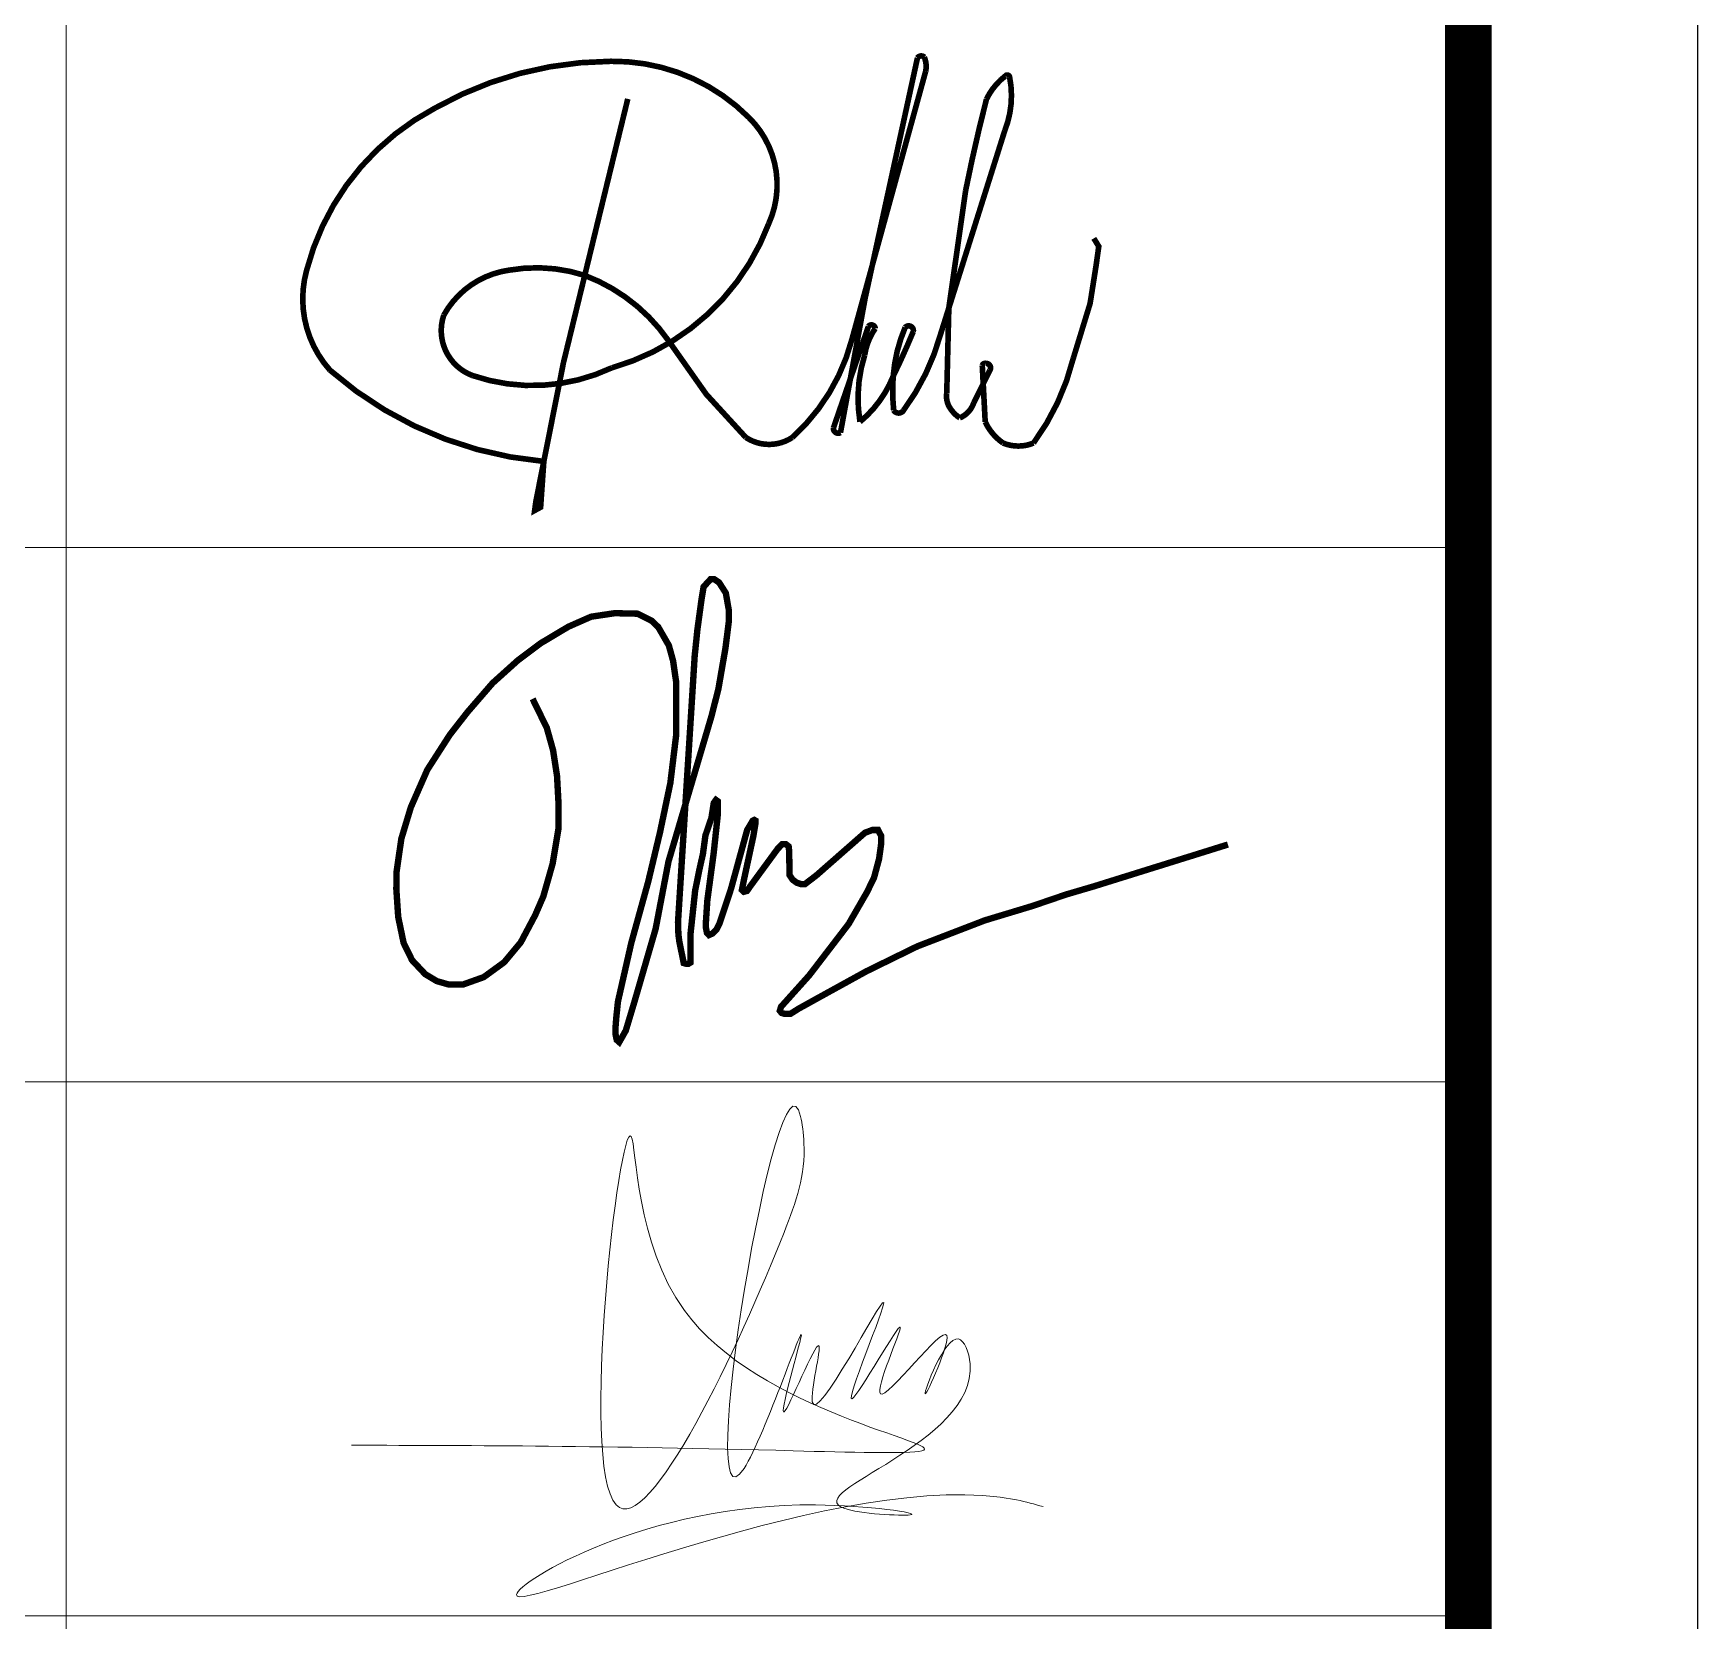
# Model space of a CAD drawing. Header units: metres. Extents: x 568006 to 1139366, y 2064802 to 4131555.
# Drawn here: x 570124.6 to 570201.5, y 2065724.3 to 2065797.7 of the extents above; entities that cross this region are included whole.
import ezdxf

# ---------------------------------------------------------------- set-up
doc = ezdxf.new("R2010")
doc.units = ezdxf.units.M
doc.linetypes.add('CENTER', pattern=[2, 1.25, -0.25, 0.25, -0.25])
doc.layers.get('0').update_dxf_attribs({"linetype": 'CONTINUOUS'})
doc.layers.get('DEFPOINTS').update_dxf_attribs({"color": 152, "linetype": 'CONTINUOUS'})
for name, color, linetype, lineweight in [('A-KY HIEU', 34, 'CONTINUOUS', 20), ('A-TEXT', 7, 'CONTINUOUS', 18), ('E- RANH GIOI', 1, 'CENTER', 13)]:
    doc.layers.add(name, color=color, linetype=linetype, lineweight=lineweight)

# ---------------------------------------------------------------- blocks, each defined once
blk = doc.blocks.new('cky a khanh')
at = {"const_width": 12.04875}
blk.add_lwpolyline([(0, 0), (-111.5034989287669, -457.264811953828), (-137.532633049821, -564.0077144955576), (-196.6941881451639, -861.6303613482887), (-199.2021566461481, -880.6237537407651), (-186.4826190526946, -873.7291734647515), (-179.598065311322, -775.6252974088347, -0.1594437715817305), (-637.0393769139773, -580.4829676129011, -0.2549937246925236), (-687.1868775110925, -367.2244267538044, -0.2110530408622848), (-412.8410166704853, -19.88682494585373, -0.1288274700841066), (-35.83003767690388, 80.46871044016734, -0.2028243516793288), (258.8640739769908, -39.62888570588257, -0.3147394197146205), (301.6688146133965, -266.6627476895374, -0.238262512918528), (-34.07208320897189, -575.3364930664029, -0.1947154122094496), (-332.1794184776663, -591.9167263993804, -0.4072726020821972), (-393.4679726043541, -462.3346927294842, -0.2352198566321199), (-253.6230212674127, -366.3463735256737, -0.1222370575353458), (-92.0756260084163, -377.5930281720648, -0.1506447738388821), (86.51830712452647, -516.4883823406271), (167.9599188136926, -632.024176254039), (252.579610808607, -724.3299218053071, 0.3004788334552164), (352.0560155604908, -724.3299218053071, 0.1468992314686863), (479.5889057645982, -514.2326859945897), (637.3987755375856, 59.40614172803907, 0.1459630661823302), (634.4210531289573, 89.35802807697473, 0.443861364192477), (619.7645095930784, 87.90092058092705), (507.9545104894496, -425.5305696210635), (455.0457469251705, -714.1324374122123, -0.6041305265028407), (439.9762203592691, -703.9495143242166), (514.7975149676495, -486.7620982749504, -0.6949869632838089), (529.3990334357077, -491.114230773419, 0.1160329622555339), (506.9958609908354, -547.6721681616764, 0.1184104564642801), (496.7557344421803, -690.867520274558, 0.1261383343431808), (567.8790062129556, -593.226096836901, 0.01497098361170306), (610.7972013352264, -497.7503986601441, 0.7588180762745389), (593.4181019930111, -488.8528036921707, 0.08174385167123033), (567.8790062129556, -593.226096836901, 0.04361817749530621), (568.8737924039306, -666.222544017699, 0.5601912718518346), (590.0482347276993, -666.222544017699, 0.09215578603679679), (669.5351796845498, -502.3410623136806), (728.2686009930039, -316.0518215537595), (806.4227640060708, -68.16434342665889, 0.1452135980512125), (816.8889191713824, 46.74113644276076, 0.6840901672777274), (807.8898267541663, 49.09615003129875, 0.1167904186340289), (767.361706732132, -0.6930967307343963, 0.01337522809372976), (722.8120002501237, -196.1074129494009), (686.8666634205438, -447.3694826832725), (682.4033517054049, -629.2588342290255, 0.1992067892319731), (690.740457984939, -663.3631738340919, 0.1031035628132911), (710.2866696043056, -682.4532407306106, 0.2190766986978663), (740.2824797512149, -649.9455514961592), (774.9255601817567, -580.2862920478583, 0.581338978377704), (766.2381693603529, -565.8320092615395, 0.3800632611582653), (758.3455264674849, -570.2000743090757), (764.6754081432009, -691.0053629431495, 0.1329082578137178), (802.8175364583731, -736.3199485660734, 0.1980539827225694), (868.0827163533249, -736.3199485660734, 0.09821760287647177), (953.0997823124053, -555.0463264986247), (989.0484549535031, -437.7869442004885), (1001.935766545968, -356.4509545920373), (1007.631763836136, -315.5955890926343), (997.0132509935647, -298.3527837282891)], format="xyb", dxfattribs=at)
blk = doc.blocks.new('A$C33BC4D2A')
at = {"ltscale": 3, "const_width": 0.14}
blk.add_lwpolyline([(394.5251412950456, -207.8012326844037), (394.835267147515, -208.4355711545795), (394.9722993681207, -208.9257436338812), (395.0588461845182, -209.4879991095513), (395.0891374265775, -210.0483153555542), (395.0891374265775, -210.6451320331544), (394.9623163789511, -211.4058069754392), (394.7585607077926, -212.121339680627), (394.5821356098168, -212.5282602161169), (394.2650501881726, -213.1264042090625), (393.903149697464, -213.5604529771954), (393.4553013732657, -213.8859903030097), (393.0109927300364, -214.0444178171456), (392.6807611375116, -214.0444178171456), (392.4274299386889, -213.9720768574625), (392.1786253135651, -213.8228730615228), (391.8891072040424, -213.5154217258096), (391.7036346658133, -213.1356279291213), (391.5859979675151, -212.5694220010191), (391.5452844835818, -211.9635615777224), (391.5492377481423, -211.5876507405192), (391.6544042653404, -210.8603026792407), (391.8616653908975, -210.1732225231826), (392.2223821831867, -209.3525139112025), (392.7158185443841, -208.5847779512405), (393.1006884658709, -208.0912444349378), (393.6493564313278, -207.4566854946315), (394.2004830623046, -206.9604778550565), (394.6969514004886, -206.5871856529266), (395.3072885698639, -206.2229971922934), (395.803759760689, -206.0044835153967), (396.3201741105877, -205.9273072239012), (396.8189613530412, -205.93851217255), (397.1209952798672, -206.0880114231259), (397.2705718404613, -206.2288838755339), (397.5040140701458, -206.6335682179779), (397.5963652813807, -206.9704649709165), (397.6611577365547, -207.4174359422177), (397.6628748113289, -208.0548519846052), (397.6628748113289, -208.5975651759654), (397.536022388842, -209.6426771450788), (397.3113338132389, -210.7140654679388), (397.0519900023937, -211.8010501284152), (396.6821202365682, -213.1386380102485), (396.5310034435242, -213.8032692819834), (396.4692901354283, -214.0746924187988), (396.3904708065093, -214.4213500600308), (396.3532263631932, -214.7812505662441), (396.3378497064114, -214.981925720349), (396.3378497064114, -215.1376836076379), (396.3646497549489, -215.2599121425301), (396.4189572194591, -215.3074795436114), (396.4743742211722, -215.2096691150218), (396.5620895568281, -215.0548524707556), (396.6574651040137, -214.7368957232684), (396.7562356637791, -214.4076209049672), (396.9581299340352, -213.7126938514411), (397.2151752109639, -212.8279351294041), (397.3651706515811, -212.0414127726108), (397.4955508569255, -211.3577456716448), (397.8520524655469, -210.152799854055), (398.0560999587178, -209.4631362818182), (398.2478513428941, -208.8150325324386), (398.4342077877373, -208.1851632315665), (398.5864953100681, -207.5859840530902), (398.7424353142269, -206.6860369369388), (398.8154908320867, -206.0863436572254), (398.8154908320867, -205.8593201637268), (398.7498683622107, -205.4886675942689), (398.6015125792474, -205.2552309874445), (398.4917709999718, -205.1821086406708), (398.4186099474318, -205.1821086406708), (398.3724001133814, -205.2321386951953), (398.3069956908002, -205.3029501792043), (398.2635181969963, -205.3500220160931), (398.2184681175277, -205.6222900506109), (398.1282931985334, -206.2838662434369), (398.0685949195176, -206.8640757314861), (398.0146753671579, -207.7245288249105), (397.9699922958389, -208.437585297972), (397.9147970741615, -209.3183956257999), (397.8309441274032, -210.6565285250545), (397.8010458648205, -211.1336476914585), (397.7421547556296, -212.0734373107553), (397.7041297131218, -212.6802443880588), (397.7129181125201, -212.9600532948971), (397.7338709812611, -213.1115862689912), (397.7807425437495, -213.3425752129406), (397.828494948335, -213.5779050569981), (397.8932907693088, -213.5966639500111), (397.9267993872054, -213.5966639500111), (397.9776841113344, -213.5656542535871), (397.9776841113344, -213.5209979508072), (397.9799687899649, -212.9130888115615), (398.0785066019744, -211.9938423745334), (398.1667676395737, -211.5544858463109), (398.2487821793184, -211.1917656790465), (398.3031466882676, -210.7890280652791), (398.4344258555211, -210.4044259358197), (398.4600079786032, -210.2414120621979), (398.485820566304, -210.0769296251237), (398.5335626471788, -210.0112764947116), (398.5753896054812, -210.041692500934), (398.5753896054812, -210.1551125347614), (398.5753896054812, -210.3213209696114), (398.4823955469765, -211.1875257659703), (398.4146795012057, -211.6904824730009), (398.3766308166087, -211.973086707294), (398.3448713035323, -212.2089785151184), (398.3262901101261, -212.4917852766812), (398.3151452108286, -212.6614112704992), (398.3151452108286, -212.8107220195234), (398.3363871918991, -212.9197268914431), (398.3808200526983, -212.966154448688), (398.4535275925882, -212.9338564313948), (398.5484515638091, -212.8410013150424), (398.6070231888443, -212.7239230647683), (398.7686420879327, -212.2381749693304), (398.8621424846351, -211.9571580830961), (399.0209150896408, -211.3782123066485), (399.081961476244, -211.1556137800217), (399.1290861931629, -210.9837789926678), (399.1795055172406, -210.799930812791), (399.2156161479652, -210.6682576108724), (399.2923183506355, -210.5418293718249), (399.3353193653747, -210.4667707849294), (399.3723106207326, -210.4489232618362), (399.3990935552865, -210.4642211403698), (399.3990935552865, -210.513937741518), (399.3799233632162, -210.6309620011598), (399.3545089066029, -210.7861043084413), (399.2770187058486, -211.1457205694169), (399.2411270537414, -211.3122864216566), (399.1726598571986, -211.6300287488848), (399.1470711282454, -211.7487808372825), (399.118605773896, -211.8919930122793), (399.1011831471696, -211.9796480517834), (399.1442905799486, -212.0190658736974), (399.2123546032235, -212.0010953694582), (399.2752816658467, -211.9099635127932), (399.5312341111712, -211.5604355167598), (399.6691981409676, -211.3720321971923), (399.789519155398, -211.2077221311629), (399.8815628620796, -211.0820274874568), (399.9819775037467, -210.9790142010897), (400.0608545308933, -210.9790142010897), (400.1229202030227, -211.0268305689096), (400.1345575181767, -211.1315115392208), (400.1401052074507, -211.4801306631416), (400.1428481284529, -211.6524969041348), (400.2095982246101, -211.7546510677785), (400.2989459829405, -211.8208008892834), (400.3882965920493, -211.8505672570318), (400.4809529976919, -211.8505672570318), (400.5934669966809, -211.7645736932755), (400.7285821228288, -211.6613062601537), (401.3909880737774, -211.0799276996404), (401.7918380992487, -210.7281107977033), (401.9508113162592, -210.6691901981831), (402.0798714067787, -210.6691901981831), (402.1467973683029, -210.8003380000591), (402.1467973683029, -210.9621520396322), (402.1156618506648, -211.1882786639035), (402.1004567220807, -211.2987083066255), (401.9908545138314, -211.7082640044391), (401.8381090681069, -212.0235502514988), (401.4344882383011, -212.7240745425224), (400.903952235356, -213.4156960658729), (400.5718164341524, -213.8486775569618), (400.2249435051344, -214.2352513354272), (400.0601785974577, -214.418874181807), (399.9573056963272, -214.5335212536156), (399.930764767807, -214.6207683365792), (399.9685118757188, -214.6689761504531), (400.0314246779308, -214.6878390312195), (400.1635367106646, -214.6878390312195), (400.3396908417344, -214.5767539422959), (400.7402255004272, -214.3545852731913), (401.1934931641445, -214.1048894263804), (401.8246686886996, -213.7571877874434), (402.3344718716107, -213.5076153110713), (402.9365298273042, -213.2128798104823), (403.3920498285443, -213.0374740492553), (403.7939079073258, -212.8827317338437), (404.4120596908033, -212.6447018310428), (405.0233102734201, -212.4600541815162), (405.4555073361844, -212.3294953294098), (406.1951934639364, -212.0773552879691), (406.7889902452007, -211.9029999803752), (408.3776946305297, -211.4074687454849), (409.0333685493097, -211.2029581330717), (409.7276705969125, -210.9863990563899), (409.7276705969125, -210.9863990563899), (409.7276705969125, -210.9863990563899), (409.7276705969125, -210.9863990563899)], dxfattribs=at)
at = {"layer": 'A-KY HIEU', "color": 0}
for p, q in [((384.3235733476467, -239.5345628522336), (384.3235733476467, -181.1322771366686)), ((353.6623733472079, -204.4931914228946), (414.9847733476199, -204.4931914228946)), ((353.6623733472079, -216.173648564145), (414.9847733476199, -216.173648564145)), ((353.6623733472079, -227.8541057109833), (414.9847733476199, -227.8541057109833))]:
    blk.add_line(p, q, dxfattribs=at)
at = {"layer": 'A-KY HIEU', "color": 0, "const_width": 1.022040000000003}
blk.add_lwpolyline([(14.34509334713221, -292.0966199915856), (14.34509334713221, -4.903379993513227), (414.9847733476199, -4.903379993513227), (414.9847733476199, -292.0966199915856)], close=True, dxfattribs=at)
at = {"layer": 'A-TEXT'}
blk.add_spline([(390.5625386815518, -224.1221681348979), (400.2254912406206, -224.2433213312179), (403.0365952411667, -224.2433213312179), (397.8429711586796, -221.1775059979409), (396.6795602771454, -217.3681469652802), (396.352601364255, -225.4270470067859), (400.0215572151355, -219.4735730327666), (400.4574698596261, -217.513336982578), (400.3847688939422, -216.9324915073812), (399.149731928017, -224.6284165028483), (400.3847688939422, -221.7968695331365), (400.0215572151355, -223.394130539149), (400.7843310548924, -221.9421449545771), (400.6390268406831, -223.1763455104083), (402.2011204352602, -220.9982390329242), (401.5108521282673, -223.1037505026907), (402.5643321149983, -221.5427870042622), (402.1284194705077, -222.9948579929769), (403.5814616172574, -221.7242745254189), (403.1091984901577, -222.9948579929769), (403.8357195639983, -221.7968695331365), (404.0900752278976, -222.3414175044745), (401.3292951481417, -225.4996420145035), (402.7823372948915, -225.6448320318013), (400.7117278054357, -225.4270470067859), (394.1730381450616, -227.3872830569744), (405.1072047301568, -225.3181544914842), (405.6883238726296, -225.463344508782)], degree=3, dxfattribs=at)
at = {"layer": 'DEFPOINTS', "color": 125}
blk.add_lwpolyline([(0, -296.9999999944121), (420, -296.9999999944121), (420, 3.725290298461914e-09), (0, 3.725290298461914e-09)], close=True, dxfattribs=at)
at = {"layer": 'A-TEXT', "xscale": 0.0102204, "yscale": 0.0102204, "zscale": 0.0102204}
blk.add_blockref('cky a khanh', (396.6055657467805, -194.6812283229083), dxfattribs=at)

msp = doc.modelspace()

# ---------------------------------------------------------------- block references
at = {"layer": 'E- RANH GIOI', "extrusion": (-2.468502494809744e-06, 4.620640694012809e-06, 0.9999999999862782), "xscale": 2.114336868039268, "yscale": 2.114336868039268, "zscale": 2.114336868039268}
msp.add_blockref('A$C33BC4D2A', (569313.5019261951, 2066206.266129991, 8.139226199169551), dxfattribs=at)

doc.saveas('drawing.dxf')
